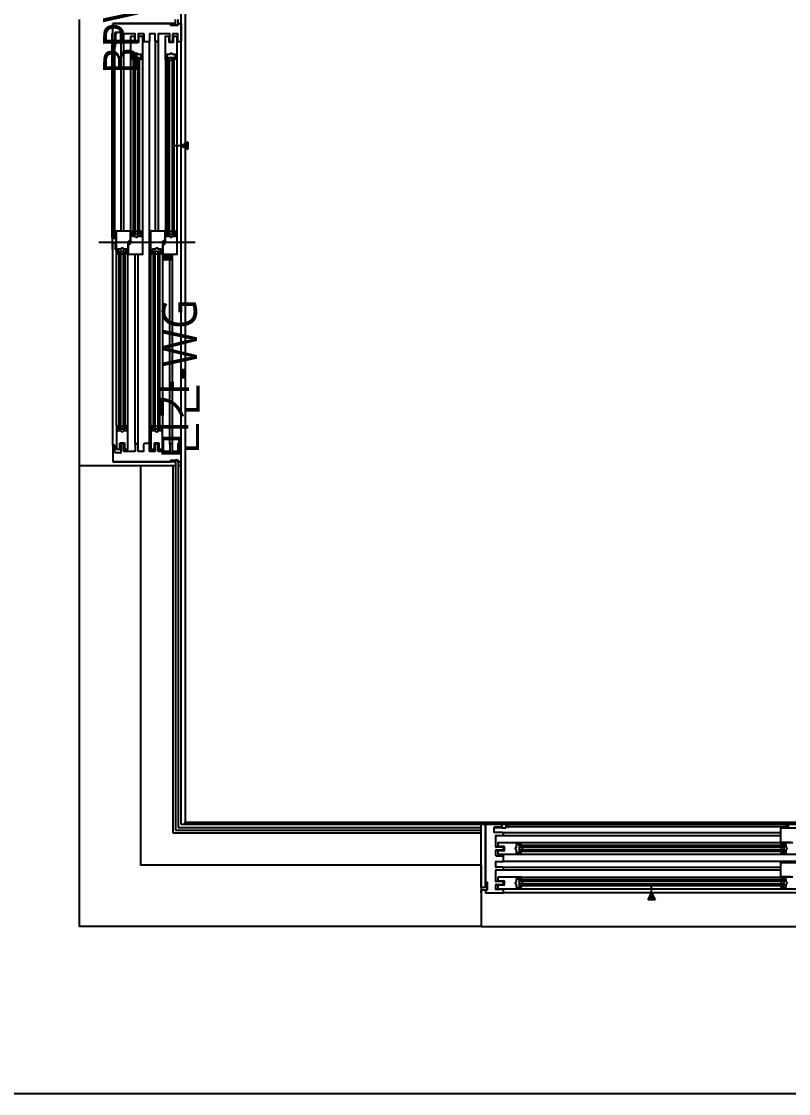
# Model space of a CAD drawing. Header units: millimetres. Extents: x -33000 to 294000, y 0 to 42408.
# Drawn here: x 50699 to 53447, y 7286 to 11127 of the extents above; entities that cross this region are included whole.
import ezdxf
from ezdxf.enums import TextEntityAlignment as Align

# ---------------------------------------------------------------- set-up
doc = ezdxf.new("R2010")
doc.units = ezdxf.units.MM
doc.header["$LTSCALE"] = 50
doc.layers.add('arch', color=8, linetype='Continuous')
doc.layers.add('실명', color=9, linetype='Continuous')
doc.styles.add('XR-Unit-Plan$0$맑은 고딕', font='malgun.ttf')

msp = doc.modelspace()

# ---------------------------------------------------------------- hatches: boundary and pattern name
at = {"layer": 'arch'}
h = msp.add_hatch(color=256, dxfattribs=at)
h.dxf.hatch_style = 1
h.paths.add_polyline_path([(51296.2, 10669.2), (51296.2, 10694.2), (51271.2, 10681.7)])
h = msp.add_hatch(color=256, dxfattribs=at)
h.dxf.hatch_style = 1
h.paths.add_polyline_path([(52969.1, 7979.6), (52944.1, 7979.6), (52956.6, 8004.6)])

# ---------------------------------------------------------------- linework, layer by layer
for p, q in [((51271.2, 8249.6), (51271.2, 12319.6)), ((51286.2, 12319.6), (51286.2, 8249.6)), ((50906.2, 11134.6), (50906.2, 9534.6)), ((51251.7, 11119.6), (51026.2, 11119.6)), ((51026.2, 11119.6), (51233.2, 11119.6)), ((51026.2, 11061.6), (51026.2, 11119.6)), ((51233.2, 11113.6), (51233.2, 11119.6)), ((51233.2, 11113.6), (51261.2, 11113.6)), ((51251.7, 11113.6), (51251.7, 11134.6)), ((51261.2, 11113.6), (51251.7, 11113.6)), ((51261.2, 11113.6), (51261.2, 11134.6)), ((51261.2, 11119.6), (51261.2, 11113.6)), ((51261.2, 11119.6), (51271.2, 11119.6)), ((51271.2, 11119.6), (51271.2, 11055.6)), ((51024.2, 11044.6), (51024.2, 11083.1)), ((51025.2, 11083.1), (51025.2, 11061.1)), ((51034.2, 11086.6), (51034.2, 11061.6)), ((51054.2, 11087.6), (51035.2, 11087.6)), ((51035.2, 11061.1), (51035.2, 11083.1)), ((51035.7, 11083.6), (51037.7, 11083.6)), ((51036.2, 11082.6), (51036.2, 11061.1)), ((51037.4, 11082.6), (51036.2, 11082.6)), ((51037.4, 11081.1), (51037.4, 11082.6)), ((51038.2, 11081.1), (51037.4, 11081.1)), ((51038.2, 11083.1), (51038.2, 11081.1)), ((51055.2, 11058.1), (51055.2, 11086.6)), ((51065.2, 11081.6), (51065.2, 11058.1)), ((51106.2, 11082.6), (51066.2, 11082.6)), ((51091.7, 10990.1), (51091.7, 11074.1)), ((51092.2, 11074.6), (51103.7, 11074.6)), ((51104.2, 11074.1), (51104.2, 11053.3)), ((51107.2, 11058.1), (51107.2, 11081.6)), ((51117.2, 11081.6), (51117.2, 11058.1)), ((51136.7, 11082.6), (51118.2, 11082.6)), ((51120.2, 11053.3), (51120.2, 11074.1)), ((51120.7, 11074.6), (51132.2, 11074.6)), ((51132.7, 11074.1), (51132.7, 10990.1)), ((51137.7, 11081.6), (51137.7, 11055.6)), ((51158.2, 11081.6), (51158.2, 11055.6)), ((51177.7, 11082.6), (51159.2, 11082.6)), ((51178.7, 11058.1), (51178.7, 11081.6)), ((51188.7, 11081.6), (51188.7, 11058.1)), ((51229.7, 11082.6), (51189.7, 11082.6)), ((51215.2, 10990.1), (51215.2, 11074.1)), ((51215.7, 11074.6), (51227.2, 11074.6)), ((51227.7, 11074.1), (51227.7, 11053.3)), ((51230.7, 11058.1), (51230.7, 11081.6)), ((51240.7, 11081.6), (51240.7, 11058.1)), ((51258.2, 11082.6), (51241.7, 11082.6)), ((51243.7, 11053.3), (51243.7, 11074.1)), ((51244.2, 11074.6), (51255.7, 11074.6)), ((51255.2, 11074.6), (51255.7, 11074.6)), ((51256.2, 11074.1), (51256.2, 10990.1)), ((51259.2, 11055.6), (51259.2, 11081.6)), ((51024.2, 10353.1), (51024.2, 11041.6)), ((51024.2, 11038.1), (51024.2, 11038.6)), ((51029.7, 11045.6), (51025.2, 11045.6)), ((51025.2, 11045.6), (51025.2, 11044.6)), ((51025.2, 11038.6), (51025.2, 11038.1)), ((51025.2, 11038.1), (51029.7, 11038.1)), ((51035.7, 11037.1), (51025.2, 11037.1)), ((51025.7, 11060.6), (51034.7, 11060.6)), ((51026.2, 10357.7), (51026.2, 11037.1)), ((51033.2, 11060.6), (51027.2, 11060.6)), ((51030.2, 11038.6), (51030.2, 11045.1)), ((51031.2, 11045.1), (51031.2, 11038.6)), ((51037.2, 11045.6), (51031.7, 11045.6)), ((51031.7, 11038.1), (51035.7, 11038.1)), ((51034.2, 11038.1), (51034.2, 11045.6)), ((51034.2, 10357.7), (51034.2, 11037.1)), ((51036.7, 11060.6), (51037.7, 11060.6)), ((51038.2, 11060.1), (51038.2, 11046.6)), ((51055.2, 11058.1), (51055.2, 10377.1)), ((51056.3, 11057.6), (51055.7, 11057.6)), ((51064.7, 11057.6), (51064.1, 11057.6)), ((51065.2, 11058.1), (51065.2, 10377.1)), ((51105.2, 11052.3), (51119.2, 11052.3)), ((51108.3, 11057.6), (51107.7, 11057.6)), ((51116.7, 11057.6), (51116.1, 11057.6)), ((51157.2, 11054.6), (51138.7, 11054.6)), ((51158.2, 9613.6), (51158.2, 11055.6)), ((51178.7, 11058.1), (51178.7, 10377.1)), ((51179.8, 11057.6), (51179.2, 11057.6)), ((51188.2, 11057.6), (51187.6, 11057.6)), ((51188.7, 11058.1), (51188.7, 10377.1)), ((51228.7, 11052.3), (51242.7, 11052.3)), ((51231.8, 11057.6), (51231.2, 11057.6)), ((51240.2, 11057.6), (51239.6, 11057.6)), ((51270.2, 11054.6), (51260.2, 11054.6)), ((51271.2, 9613.6), (51271.2, 11055.6)), ((51091.7, 10376.6), (51091.7, 10990.1)), ((51099.2, 10991.6), (51092.7, 10991.6)), ((51092.7, 10991.6), (51092.7, 10990.1)), ((51096.7, 11008.1), (51096.7, 10993.1)), ((51096.7, 10993.1), (51097.7, 10993.1)), ((51107.4, 11008.6), (51097.2, 11008.6)), ((51098.2, 10993.6), (51098.2, 10996.6)), ((51098.2, 10996.6), (51099.7, 10996.6)), ((51098.2, 10991.6), (51100.7, 10989)), ((51099.7, 10996.6), (51099.7, 10992.1)), ((51100.7, 10998.4), (51122.7, 10998.4)), ((51100.7, 10365.1), (51100.7, 10998.4)), ((51106.7, 10365.1), (51106.7, 10998.4)), ((51106.7, 10988.4), (51116.7, 10988.4)), ((51109.6, 11011.9), (51107.9, 11008.9)), ((51114.4, 11012.1), (51110, 11012.1)), ((51116.6, 11008.9), (51114.9, 11011.9)), ((51116.7, 10365.1), (51116.7, 10998.4)), ((51127.2, 11008.6), (51117, 11008.6)), ((51122.7, 10365.1), (51122.7, 10998.4)), ((51125.3, 10991.6), (51122.7, 10989)), ((51124.7, 10992.1), (51124.7, 10996.6)), ((51124.7, 10996.6), (51126.2, 10996.6)), ((51131.7, 10991.6), (51125.2, 10991.6)), ((51126.2, 10996.6), (51126.2, 10993.6)), ((51126.7, 10993.1), (51127.7, 10993.1)), ((51127.7, 10993.1), (51127.7, 11008.1)), ((51131.7, 10990.1), (51131.7, 10991.6)), ((51132.7, 10990.1), (51132.7, 10376.6)), ((51215.2, 10990.1), (51215.2, 10376.6)), ((51222.7, 10991.6), (51216.2, 10991.6)), ((51216.2, 10991.6), (51216.2, 10990.1)), ((51220.2, 11008.1), (51220.2, 10993.1)), ((51220.2, 10993.1), (51221.2, 10993.1)), ((51230.9, 11008.6), (51220.7, 11008.6)), ((51221.7, 10993.6), (51221.7, 10996.6)), ((51221.7, 10996.6), (51223.2, 10996.6)), ((51221.7, 10991.6), (51224.2, 10989)), ((51223.2, 10996.6), (51223.2, 10992.1)), ((51224.2, 10998.4), (51246.2, 10998.4)), ((51224.2, 10365.1), (51224.2, 10998.4)), ((51230.2, 10365.1), (51230.2, 10998.4)), ((51230.2, 10988.4), (51240.2, 10988.4)), ((51233.1, 11011.9), (51231.4, 11008.9)), ((51237.9, 11012.1), (51233.5, 11012.1)), ((51240.1, 11008.9), (51238.4, 11011.9)), ((51240.2, 10365.1), (51240.2, 10998.4)), ((51250.7, 11008.6), (51240.5, 11008.6)), ((51246.2, 10365.1), (51246.2, 10998.4)), ((51248.8, 10991.6), (51246.2, 10989)), ((51248.2, 10992.1), (51248.2, 10996.6)), ((51248.2, 10996.6), (51249.7, 10996.6)), ((51255.2, 10991.6), (51248.7, 10991.6)), ((51249.7, 10996.6), (51249.7, 10993.6)), ((51250.2, 10993.1), (51251.2, 10993.1)), ((51251.2, 10993.1), (51251.2, 11008.1)), ((51255.2, 10990.1), (51255.2, 10991.6)), ((51256.2, 10990.1), (51256.2, 10376.6)), ((51271.2, 10681.7), (51246.2, 10681.7)), ((51296.2, 10694.2), (51271.2, 10681.7)), ((51271.2, 10681.7), (51296.2, 10669.2)), ((51296.2, 10669.2), (51296.2, 10694.2)), ((51039.7, 10292.6), (51039.7, 10376.6)), ((51040.2, 10377.1), (51088.7, 10377.1)), ((51089.2, 10376.6), (51089.2, 10340.6)), ((51091.7, 10333), (51091.7, 10376.6)), ((51092.7, 10376.6), (51092.7, 10375.1)), ((51092.7, 10375.1), (51099.2, 10375.1)), ((51097.7, 10373.6), (51096.7, 10373.6)), ((51096.7, 10373.6), (51096.7, 10358.6)), ((51098.2, 10375.1), (51100.7, 10377.7)), ((51098.2, 10370.1), (51098.2, 10373.1)), ((51099.7, 10374.6), (51099.7, 10370.1)), ((51106.7, 10375.1), (51116.7, 10375.1)), ((51125.3, 10375.1), (51122.7, 10377.7)), ((51124.7, 10370.1), (51124.7, 10374.6)), ((51125.2, 10375.1), (51131.7, 10375.1)), ((51126.2, 10373.1), (51126.2, 10370.1)), ((51127.7, 10373.6), (51126.7, 10373.6)), ((51127.7, 10358.6), (51127.7, 10373.6)), ((51131.7, 10375.1), (51131.7, 10376.6)), ((51132.7, 10376.6), (51132.7, 10292.6)), ((51163.2, 10292.6), (51163.2, 10376.6)), ((51163.7, 10377.1), (51212.2, 10377.1)), ((51212.7, 10376.6), (51212.7, 10340.6)), ((51215.2, 10333), (51215.2, 10376.6)), ((51216.2, 10376.6), (51216.2, 10375.1)), ((51216.2, 10375.1), (51222.7, 10375.1)), ((51221.2, 10373.6), (51220.2, 10373.6)), ((51220.2, 10373.6), (51220.2, 10358.6)), ((51221.7, 10375.1), (51224.2, 10377.7)), ((51221.7, 10370.1), (51221.7, 10373.1)), ((51223.2, 10374.6), (51223.2, 10370.1)), ((51230.2, 10375.1), (51240.2, 10375.1)), ((51248.8, 10375.1), (51246.2, 10377.7)), ((51248.2, 10370.1), (51248.2, 10374.6)), ((51248.7, 10375.1), (51255.2, 10375.1)), ((51249.7, 10373.1), (51249.7, 10370.1)), ((51251.2, 10373.6), (51250.2, 10373.6)), ((51251.2, 10358.6), (51251.2, 10373.6)), ((51255.2, 10375.1), (51255.2, 10376.6)), ((51256.2, 10376.6), (51256.2, 10292.6)), ((51321.2, 10334.6), (50976.2, 10334.6)), ((51024.2, 10356.7), (51024.2, 10356.2)), ((51024.2, 10350.2), (51024.2, 10311.7)), ((51035.7, 10357.7), (51025.2, 10357.7)), ((51025.2, 10356.2), (51025.2, 10356.7)), ((51025.2, 10356.7), (51029.7, 10356.7)), ((51025.2, 10349.2), (51025.2, 10350.2)), ((51029.7, 10349.2), (51025.2, 10349.2)), ((51025.2, 10311.7), (51025.2, 10333.7)), ((51025.7, 10334.2), (51034.7, 10334.2)), ((51026.2, 9607.6), (51026.2, 10334.2)), ((51030.2, 10356.2), (51030.2, 10349.7)), ((51031.2, 10349.7), (51031.2, 10356.2)), ((51031.7, 10356.7), (51035.7, 10356.7)), ((51037.2, 10349.2), (51031.7, 10349.2)), ((51034.2, 10349.2), (51034.2, 10356.7)), ((51035.2, 10333.7), (51035.2, 10311.7)), ((51036.2, 10312.2), (51036.2, 10333.7)), ((51036.7, 10334.2), (51037.7, 10334.2)), ((51038.2, 10334.7), (51038.2, 10348.2)), ((51084.8, 10340.6), (51080.7, 10336.1)), ((51080.7, 10336.1), (51080.7, 10292.6)), ((51083.2, 10328.6), (51084.2, 10337.2)), ((51084.7, 10337.6), (51084.8, 10337.6)), ((51086.2, 10340.6), (51084.8, 10340.6)), ((51085.3, 10337.2), (51086.2, 10328.6)), ((51087.2, 10332), (51086.2, 10340.6)), ((51089.2, 10340.6), (51088.3, 10332)), ((51097.2, 10358.1), (51106.9, 10358.1)), ((51099.7, 10370.1), (51098.2, 10370.1)), ((51100.7, 10365.1), (51122.7, 10365.1)), ((51107.4, 10357.9), (51109.1, 10354.9)), ((51109.5, 10354.6), (51113.9, 10354.6)), ((51114.4, 10354.9), (51116.1, 10357.9)), ((51116.5, 10358.1), (51127.2, 10358.1)), ((51126.2, 10370.1), (51124.7, 10370.1)), ((51208.3, 10340.6), (51204.2, 10336.1)), ((51204.2, 10336.1), (51204.2, 10292.6)), ((51206.7, 10328.6), (51207.7, 10337.2)), ((51208.2, 10337.6), (51208.3, 10337.6)), ((51209.7, 10340.6), (51208.3, 10340.6)), ((51208.8, 10337.2), (51209.7, 10328.6)), ((51210.7, 10332), (51209.7, 10340.6)), ((51212.7, 10340.6), (51211.8, 10332)), ((51220.7, 10358.1), (51230.4, 10358.1)), ((51223.2, 10370.1), (51221.7, 10370.1)), ((51224.2, 10365.1), (51246.2, 10365.1)), ((51230.9, 10357.9), (51232.6, 10354.9)), ((51233, 10354.6), (51237.4, 10354.6)), ((51237.9, 10354.9), (51239.6, 10357.9)), ((51240, 10358.1), (51250.7, 10358.1)), ((51249.7, 10370.1), (51248.2, 10370.1)), ((51035.7, 10311.2), (51037.7, 10311.2)), ((51037.4, 10312.2), (51036.2, 10312.2)), ((51038.2, 10313.7), (51037.4, 10313.7)), ((51037.4, 10313.7), (51037.4, 10312.2)), ((51038.2, 10311.7), (51038.2, 10313.7)), ((51044.7, 10310.6), (51044.7, 10295.6)), ((51044.7, 10295.6), (51045.7, 10295.6)), ((51055.9, 10311.1), (51045.2, 10311.1)), ((51046.2, 10296.1), (51046.2, 10299.1)), ((51046.2, 10299.1), (51047.7, 10299.1)), ((51047.7, 10299.1), (51047.7, 10294.6)), ((51049.2, 10304.1), (51071.2, 10304.1)), ((51049.2, 9667.6), (51049.2, 10304.1)), ((51055.2, 9667.6), (51055.2, 10304.1)), ((51058.1, 10314.4), (51056.4, 10311.4)), ((51062.9, 10314.6), (51058.5, 10314.6)), ((51065.1, 10311.4), (51063.4, 10314.4)), ((51065.2, 9667.6), (51065.2, 10304.1)), ((51075.2, 10311.1), (51065.5, 10311.1)), ((51071.2, 9667.6), (51071.2, 10304.1)), ((51072.7, 10294.6), (51072.7, 10299.1)), ((51072.7, 10299.1), (51074.2, 10299.1)), ((51074.2, 10299.1), (51074.2, 10296.1)), ((51074.7, 10295.6), (51075.7, 10295.6)), ((51075.7, 10295.6), (51075.7, 10310.6)), ((51083.2, 10292.6), (51083.2, 10328.6)), ((51086.2, 10328.6), (51087.7, 10328.6)), ((51087.7, 10328.6), (51091.7, 10333)), ((51087.8, 10331.6), (51087.7, 10331.6)), ((51168.2, 10310.6), (51168.2, 10295.6)), ((51168.2, 10295.6), (51169.2, 10295.6)), ((51179.4, 10311.1), (51168.7, 10311.1)), ((51169.7, 10296.1), (51169.7, 10299.1)), ((51169.7, 10299.1), (51171.2, 10299.1)), ((51171.2, 10299.1), (51171.2, 10294.6)), ((51172.7, 10304.1), (51194.7, 10304.1)), ((51172.7, 9667.6), (51172.7, 10304.1)), ((51178.7, 9667.6), (51178.7, 10304.1)), ((51181.6, 10314.4), (51179.9, 10311.4)), ((51186.4, 10314.6), (51182, 10314.6)), ((51188.6, 10311.4), (51186.9, 10314.4)), ((51188.7, 9667.6), (51188.7, 10304.1)), ((51198.7, 10311.1), (51189, 10311.1)), ((51194.7, 9667.6), (51194.7, 10304.1)), ((51196.2, 10294.6), (51196.2, 10299.1)), ((51196.2, 10299.1), (51197.7, 10299.1)), ((51197.7, 10299.1), (51197.7, 10296.1)), ((51198.2, 10295.6), (51199.2, 10295.6)), ((51199.2, 10295.6), (51199.2, 10310.6)), ((51206.7, 10292.6), (51206.7, 10328.6)), ((51209.7, 10328.6), (51211.2, 10328.6)), ((51211.2, 10328.6), (51215.2, 10333)), ((51211.3, 10331.6), (51211.2, 10331.6)), ((51039.7, 9679.1), (51039.7, 10292.6)), ((51047.2, 10294.1), (51040.7, 10294.1)), ((51040.7, 10294.1), (51040.7, 10292.6)), ((51046.7, 10294.1), (51049.2, 10291.5)), ((51055.2, 10294.1), (51065.2, 10294.1)), ((51073.8, 10294.1), (51071.2, 10291.5)), ((51075.2, 10294.1), (51073.2, 10294.1)), ((51075.7, 10294.6), (51075.2, 10294.1)), ((51076.2, 10294.1), (51075.7, 10294.6)), ((51079.7, 10294.1), (51076.2, 10294.1)), ((51079.7, 10292.6), (51079.7, 10294.1)), ((51080.7, 9679.1), (51080.7, 10292.6)), ((51132.2, 10292.1), (51083.7, 10292.1)), ((51107.2, 9611.1), (51107.2, 10292.1)), ((51117.2, 9611.1), (51117.2, 10292.1)), ((51163.2, 9679.1), (51163.2, 10292.6)), ((51170.7, 10294.1), (51164.2, 10294.1)), ((51164.2, 10294.1), (51164.2, 10292.6)), ((51170.2, 10294.1), (51172.7, 10291.5)), ((51178.7, 10294.1), (51188.7, 10294.1)), ((51197.3, 10294.1), (51194.7, 10291.5)), ((51203.2, 10294.1), (51196.7, 10294.1)), ((51203.2, 10292.6), (51203.2, 10294.1)), ((51204.2, 10292.6), (51204.2, 9679.1)), ((51255.7, 10292.1), (51207.2, 10292.1)), ((51207.7, 10292.1), (51207.7, 10289.5)), ((51207.7, 10289.5), (51230.4, 10289.5)), ((51211.2, 10281.2), (51209.9, 10289.5)), ((51230.7, 10281.2), (51211.2, 10281.2)), ((51211.5, 10273.6), (51211.2, 10281.2)), ((51213.5, 10279.9), (51211.2, 10279.9)), ((51233.6, 10272.7), (51212.5, 10272.7)), ((51233.6, 10279.9), (51213.5, 10279.9)), ((51213.5, 10279.9), (51213.5, 10277.6)), ((51215, 10275.7), (51233.4, 10272.8)), ((51230.4, 10289.5), (51230.4, 10292.1)), ((51234.7, 10292.1), (51230.7, 10281.2)), ((51230.7, 10281.2), (51230.7, 10279.9)), ((51230.7, 9611.1), (51230.7, 10272.7)), ((51234.6, 10273.7), (51234.6, 10278.9)), ((51240.7, 9611.1), (51240.7, 10292.1)), ((51046.7, 9677.6), (51049.2, 9680.2)), ((51073.8, 9677.6), (51071.2, 9680.2)), ((51170.2, 9677.6), (51172.7, 9680.2)), ((51197.3, 9677.6), (51194.7, 9680.2)), ((51039.7, 9679.1), (51039.7, 9595.1)), ((51040.7, 9677.6), (51040.7, 9679.1)), ((51047.2, 9677.6), (51040.7, 9677.6)), ((51044.7, 9661.1), (51044.7, 9676.1)), ((51044.7, 9676.1), (51045.7, 9676.1)), ((51055.4, 9660.6), (51045.2, 9660.6)), ((51046.2, 9675.6), (51046.2, 9672.6)), ((51046.2, 9672.6), (51047.7, 9672.6)), ((51047.7, 9672.6), (51047.7, 9677.1)), ((51049.2, 9667.6), (51071.2, 9667.6)), ((51055.2, 9677.6), (51065.2, 9677.6)), ((51057.6, 9657.4), (51055.9, 9660.4)), ((51062.4, 9657.1), (51058, 9657.1)), ((51064.6, 9660.4), (51062.9, 9657.4)), ((51075.2, 9660.6), (51065, 9660.6)), ((51072.7, 9677.1), (51072.7, 9672.6)), ((51072.7, 9672.6), (51074.2, 9672.6)), ((51079.7, 9677.6), (51073.2, 9677.6)), ((51074.2, 9672.6), (51074.2, 9675.6)), ((51074.7, 9676.1), (51075.7, 9676.1)), ((51075.7, 9676.1), (51075.7, 9661.1)), ((51079.7, 9679.1), (51079.7, 9677.6)), ((51080.7, 9595.1), (51080.7, 9679.1)), ((51163.2, 9679.1), (51163.2, 9595.1)), ((51164.2, 9677.6), (51164.2, 9679.1)), ((51170.7, 9677.6), (51164.2, 9677.6)), ((51168.2, 9661.1), (51168.2, 9676.1)), ((51168.2, 9676.1), (51169.2, 9676.1)), ((51178.9, 9660.6), (51168.7, 9660.6)), ((51169.7, 9675.6), (51169.7, 9672.6)), ((51169.7, 9672.6), (51171.2, 9672.6)), ((51171.2, 9672.6), (51171.2, 9677.1)), ((51172.7, 9667.6), (51194.7, 9667.6)), ((51178.7, 9677.6), (51188.7, 9677.6)), ((51181.1, 9657.4), (51179.4, 9660.4)), ((51185.9, 9657.1), (51181.5, 9657.1)), ((51188.1, 9660.4), (51186.4, 9657.4)), ((51198.7, 9660.6), (51188.5, 9660.6)), ((51196.2, 9677.1), (51196.2, 9672.6)), ((51196.2, 9672.6), (51197.7, 9672.6)), ((51203.2, 9677.6), (51196.7, 9677.6)), ((51197.7, 9672.6), (51197.7, 9675.6)), ((51198.2, 9676.1), (51199.2, 9676.1)), ((51199.2, 9676.1), (51199.2, 9661.1)), ((51203.2, 9679.1), (51203.2, 9677.6)), ((51204.2, 9595.1), (51204.2, 9679.1)), ((51026.2, 9607.6), (51026.2, 9549.6)), ((51033.2, 9608.6), (51027.2, 9608.6)), ((51034.2, 9582.6), (51034.2, 9607.6)), ((51052.2, 9595.1), (51052.2, 9615.9)), ((51053.2, 9616.9), (51067.2, 9616.9)), ((51055.2, 9611.1), (51055.2, 9582.6)), ((51056.3, 9611.6), (51055.7, 9611.6)), ((51064.7, 9611.6), (51064.1, 9611.6)), ((51065.2, 9587.6), (51065.2, 9611.1)), ((51068.2, 9615.9), (51068.2, 9595.1)), ((51107.2, 9611.1), (51107.2, 9587.6)), ((51108.3, 9611.6), (51107.7, 9611.6)), ((51116.7, 9611.6), (51116.1, 9611.6)), ((51117.2, 9587.6), (51117.2, 9611.1)), ((51137.7, 9587.6), (51137.7, 9613.6)), ((51157.2, 9614.6), (51138.7, 9614.6)), ((51158.2, 9587.6), (51158.2, 9613.6)), ((51175.7, 9595.1), (51175.7, 9615.9)), ((51176.7, 9616.9), (51190.7, 9616.9)), ((51178.7, 9611.1), (51178.7, 9587.6)), ((51179.8, 9611.6), (51179.2, 9611.6)), ((51188.2, 9611.6), (51187.6, 9611.6)), ((51188.7, 9587.6), (51188.7, 9611.1)), ((51191.7, 9615.9), (51191.7, 9595.1)), ((51230.7, 9611.1), (51230.7, 9587.6)), ((51231.8, 9611.6), (51231.2, 9611.6)), ((51240.2, 9611.6), (51239.6, 9611.6)), ((51240.7, 9587.6), (51240.7, 9611.1)), ((51259.2, 9613.6), (51259.2, 9587.6)), ((51270.2, 9614.6), (51260.2, 9614.6)), ((51271.2, 9549.6), (51271.2, 9613.6)), ((51054.2, 9581.6), (51035.2, 9581.6)), ((51040.2, 9594.6), (51051.7, 9594.6)), ((51106.2, 9586.6), (51066.2, 9586.6)), ((51068.7, 9594.6), (51080.2, 9594.6)), ((51136.7, 9586.6), (51118.2, 9586.6)), ((51177.7, 9586.6), (51159.2, 9586.6)), ((51163.7, 9594.6), (51175.2, 9594.6)), ((51229.7, 9586.6), (51189.7, 9586.6)), ((51192.2, 9594.6), (51203.7, 9594.6)), ((51258.2, 9586.6), (51241.7, 9586.6)), ((50906.2, 9534.6), (50906.2, 7884.6)), ((51126.2, 9534.6), (50906.2, 9534.6)), ((51251.7, 9549.6), (51026.2, 9549.6)), ((51026.2, 9549.6), (51233.2, 9549.6)), ((51251.7, 9534.6), (51026.2, 9534.6)), ((51126.2, 9534.6), (51126.2, 8104.6)), ((51233.2, 9555.6), (51233.2, 9549.6)), ((51233.2, 9555.6), (51261.2, 9555.6)), ((51241.2, 9534.6), (51241.2, 8219.6)), ((51251.2, 9534.6), (51251.2, 8229.6)), ((51251.7, 9555.6), (51251.7, 9534.6)), ((51261.2, 9555.6), (51251.7, 9555.6)), ((51261.2, 9555.6), (51261.2, 9534.6)), ((51261.2, 9549.6), (51261.2, 9555.6)), ((51261.2, 9549.6), (51271.2, 9549.6)), ((51261.2, 9534.6), (51261.2, 8239.6)), ((51271.2, 9534.6), (51261.2, 9534.6)), ((51251.2, 8229.6), (52346.2, 8229.6)), ((51261.2, 8239.6), (52346.2, 8239.6)), ((51286.2, 8249.6), (51271.2, 8249.6)), ((51286.2, 8249.6), (51286.2, 8258.6)), ((51286.2, 8258.6), (55801.2, 8258.6)), ((55801.2, 8249.6), (51286.2, 8249.6)), ((52346.2, 8024.1), (52346.2, 8249.6)), ((52361.2, 8024.1), (52361.2, 8249.6)), ((52361.2, 8249.6), (52361.2, 8042.6)), ((52419.2, 8249.6), (52361.2, 8249.6)), ((52393.2, 8221.6), (52393.2, 8240.6)), ((52394.2, 8241.6), (52419.2, 8241.6)), ((52422.7, 8220.6), (52394.2, 8220.6)), ((52397.2, 8240.1), (52397.2, 8238.1)), ((52436.2, 8251.6), (52397.7, 8251.6)), ((52397.7, 8250.6), (52419.7, 8250.6)), ((52419.7, 8240.6), (52397.7, 8240.6)), ((52397.7, 8237.6), (52399.7, 8237.6)), ((52398.2, 8239.6), (52419.7, 8239.6)), ((52398.2, 8238.4), (52398.2, 8239.6)), ((52399.7, 8238.4), (52398.2, 8238.4)), ((52399.7, 8237.6), (52399.7, 8238.4)), ((52420.2, 8250.1), (52420.2, 8241.1)), ((52420.2, 8242.6), (52420.2, 8248.6)), ((52420.2, 8239.1), (52420.2, 8238.1)), ((52420.7, 8237.6), (52434.2, 8237.6)), ((52422.7, 8220.6), (53418.7, 8220.6)), ((52435.2, 8246.1), (52435.2, 8250.6)), ((52435.2, 8250.6), (52436.2, 8250.6)), ((52435.2, 8238.6), (52435.2, 8244.1)), ((52442.7, 8241.6), (52435.2, 8241.6)), ((52442.2, 8245.6), (52435.7, 8245.6)), ((52435.7, 8244.6), (52442.2, 8244.6)), ((53442.7, 8251.6), (52439.2, 8251.6)), ((52442.7, 8251.6), (52442.2, 8251.6)), ((52442.2, 8250.6), (52442.7, 8250.6)), ((52442.7, 8250.6), (52442.7, 8246.1)), ((52442.7, 8244.1), (52442.7, 8240.1)), ((52443.7, 8240.1), (52443.7, 8250.6)), ((53438.1, 8249.6), (52443.7, 8249.6)), ((53438.1, 8241.6), (52443.7, 8241.6)), ((53418.7, 8235.6), (53418.7, 8187.1)), ((53503.2, 8236.1), (53419.2, 8236.1)), ((53438.1, 8240.1), (53438.1, 8250.6)), ((53439.1, 8251.6), (53439.6, 8251.6)), ((53439.6, 8250.6), (53439.1, 8250.6)), ((53439.1, 8250.6), (53439.1, 8246.1)), ((53439.1, 8244.1), (53439.1, 8240.1)), ((53446.6, 8241.6), (53439.1, 8241.6)), ((53439.6, 8245.6), (53446.1, 8245.6)), ((53446.1, 8244.6), (53439.6, 8244.6)), ((53445.6, 8251.6), (53484.1, 8251.6)), ((53446.6, 8250.6), (53445.6, 8250.6)), ((53446.6, 8246.1), (53446.6, 8250.6)), ((53446.6, 8238.6), (53446.6, 8244.1)), ((51241.2, 8219.6), (52346.2, 8219.6)), ((52398.2, 8169.6), (52398.2, 8209.6)), ((52399.2, 8210.6), (52422.7, 8210.6)), ((52406.2, 8183.6), (52406.2, 8172.1)), ((52490.7, 8184.1), (52406.7, 8184.1)), ((52422.7, 8210.6), (53418.7, 8210.6)), ((52423.2, 8219.5), (52423.2, 8220.1)), ((52423.2, 8211.1), (52423.2, 8211.7)), ((52489.2, 8176.6), (52489.2, 8183.1)), ((52489.2, 8183.1), (52490.7, 8183.1)), ((53419.2, 8184.1), (52490.7, 8184.1)), ((53419.2, 8186.6), (53455.2, 8186.6)), ((53462.8, 8184.1), (53419.2, 8184.1)), ((53419.2, 8183.1), (53420.7, 8183.1)), ((53420.7, 8183.1), (53420.7, 8176.6)), ((52398.2, 8139.1), (52398.2, 8157.6)), ((52422.7, 8168.6), (52399.2, 8168.6)), ((52399.2, 8158.6), (52422.7, 8158.6)), ((52406.2, 8155.1), (52406.2, 8143.6)), ((52406.7, 8171.6), (52427.5, 8171.6)), ((52427.5, 8155.6), (52406.7, 8155.6)), ((52423.2, 8167.5), (52423.2, 8168.1)), ((52423.2, 8159.1), (52423.2, 8159.7)), ((52428.5, 8170.6), (52428.5, 8156.6)), ((52468.7, 8161.4), (52468.7, 8165.8)), ((52469, 8166.2), (52472, 8168)), ((52472, 8159.2), (52469, 8161)), ((52472.2, 8168.4), (52472.2, 8178.6)), ((52472.2, 8148.6), (52472.2, 8158.8)), ((52472.7, 8179.1), (52487.7, 8179.1)), ((52487.7, 8148.1), (52472.7, 8148.1)), ((52482.5, 8175.1), (52482.5, 8153.1)), ((53430.7, 8175.1), (52482.5, 8175.1)), ((53430.7, 8169.1), (52482.5, 8169.1)), ((53430.7, 8159.1), (52482.5, 8159.1)), ((53430.7, 8153.1), (52482.5, 8153.1)), ((52487.2, 8177.6), (52484.2, 8177.6)), ((52484.2, 8177.6), (52484.2, 8176.1)), ((52484.2, 8176.1), (52488.7, 8176.1)), ((52488.7, 8151.1), (52484.2, 8151.1)), ((52484.2, 8151.1), (52484.2, 8149.6)), ((52484.2, 8149.6), (52487.2, 8149.6)), ((52487.7, 8179.1), (52487.7, 8178.1)), ((52487.7, 8149.1), (52487.7, 8148.1)), ((52489.2, 8177.7), (52491.8, 8175.1)), ((52489.2, 8150.5), (52491.8, 8153.1)), ((52489.2, 8144.1), (52489.2, 8150.6)), ((52490.7, 8144.1), (52489.2, 8144.1)), ((52492.5, 8169.1), (52492.5, 8159.1)), ((53420.7, 8177.7), (53418.2, 8175.1)), ((53420.7, 8150.5), (53418.2, 8153.1)), ((53420.7, 8144.1), (53419.2, 8144.1)), ((53420.7, 8169.1), (53420.7, 8159.1)), ((53420.7, 8150.6), (53420.7, 8144.1)), ((53421.2, 8176.1), (53425.7, 8176.1)), ((53425.7, 8151.1), (53421.2, 8151.1)), ((53422.2, 8178.1), (53422.2, 8179.1)), ((53422.2, 8179.1), (53437.2, 8179.1)), ((53422.2, 8148.1), (53422.2, 8149.1)), ((53437.2, 8148.1), (53422.2, 8148.1)), ((53425.7, 8177.6), (53422.7, 8177.6)), ((53422.7, 8149.6), (53425.7, 8149.6)), ((53425.7, 8176.1), (53425.7, 8177.6)), ((53425.7, 8149.6), (53425.7, 8151.1)), ((53430.7, 8175.1), (53430.7, 8153.1)), ((53437.7, 8178.6), (53437.7, 8168.9)), ((53437.7, 8159.3), (53437.7, 8148.6)), ((53438, 8168.5), (53441, 8166.7)), ((53441, 8161.5), (53438, 8159.7)), ((53441.2, 8166.3), (53441.2, 8161.9)), ((52398.2, 8098.1), (52398.2, 8116.6)), ((52399.2, 8138.1), (52425.2, 8138.1)), ((52399.2, 8117.6), (52425.2, 8117.6)), ((52406.7, 8143.1), (52490.7, 8143.1)), ((55267.2, 8117.6), (52425.2, 8117.6)), ((52426.2, 8118.6), (52426.2, 8137.1)), ((52490.7, 8143.1), (53419.2, 8143.1)), ((53418.7, 8112.1), (53418.7, 8063.6)), ((53419.2, 8143.1), (53503.2, 8143.1)), ((53503.2, 8112.6), (53419.2, 8112.6)), ((52346.2, 8104.6), (51126.2, 8104.6)), ((52346.2, 8104.6), (52346.2, 7884.6)), ((52398.2, 8046.1), (52398.2, 8086.1)), ((52422.7, 8097.1), (52399.2, 8097.1)), ((52399.2, 8087.1), (52422.7, 8087.1)), ((52422.7, 8097.1), (53418.7, 8097.1)), ((52422.7, 8087.1), (53418.7, 8087.1)), ((52423.2, 8096), (52423.2, 8096.6)), ((52423.2, 8087.6), (52423.2, 8088.2)), ((52367.2, 8042.6), (52361.2, 8042.6)), ((52367.2, 8042.6), (52367.2, 8014.6)), ((52398.2, 8017.6), (52398.2, 8034.1)), ((52422.7, 8045.1), (52399.2, 8045.1)), ((52399.2, 8035.1), (52422.7, 8035.1)), ((52406.2, 8060.1), (52406.2, 8048.6)), ((52406.2, 8031.6), (52406.2, 8020.1)), ((52490.7, 8060.6), (52406.7, 8060.6)), ((52406.7, 8048.1), (52427.5, 8048.1)), ((52427.5, 8032.1), (52406.7, 8032.1)), ((52423.2, 8044), (52423.2, 8044.6)), ((52423.2, 8035.6), (52423.2, 8036.2)), ((52428.5, 8047.1), (52428.5, 8033.1)), ((52468.7, 8037.9), (52468.7, 8042.3)), ((52469, 8042.7), (52472, 8044.5)), ((52472, 8035.7), (52469, 8037.5)), ((52472.2, 8044.9), (52472.2, 8055.1)), ((52472.2, 8025.1), (52472.2, 8035.3)), ((52472.7, 8055.6), (52487.7, 8055.6)), ((52482.5, 8051.6), (52482.5, 8029.6)), ((53430.7, 8051.6), (52482.5, 8051.6)), ((53430.7, 8045.6), (52482.5, 8045.6)), ((53430.7, 8035.6), (52482.5, 8035.6)), ((53430.7, 8029.6), (52482.5, 8029.6)), ((52487.2, 8054.1), (52484.2, 8054.1)), ((52484.2, 8054.1), (52484.2, 8052.6)), ((52484.2, 8052.6), (52488.7, 8052.6)), ((52487.7, 8055.6), (52487.7, 8054.6)), ((52489.2, 8053.1), (52489.2, 8059.6)), ((52489.2, 8059.6), (52490.7, 8059.6)), ((52489.2, 8054.2), (52491.8, 8051.6)), ((52489.2, 8027), (52491.8, 8029.6)), ((52490.7, 8060.6), (53419.2, 8060.6)), ((52492.5, 8045.6), (52492.5, 8035.6)), ((52956.6, 8004.6), (52956.6, 8029.6)), ((53420.7, 8054.2), (53418.2, 8051.6)), ((53420.7, 8027), (53418.2, 8029.6)), ((53419.2, 8063.1), (53455.2, 8063.1)), ((53462.8, 8060.6), (53419.2, 8060.6)), ((53419.2, 8059.6), (53420.7, 8059.6)), ((53420.7, 8059.6), (53420.7, 8053.1)), ((53420.7, 8045.6), (53420.7, 8035.6)), ((53421.2, 8052.6), (53425.7, 8052.6)), ((53422.2, 8054.6), (53422.2, 8055.6)), ((53422.2, 8055.6), (53437.2, 8055.6)), ((53425.7, 8054.1), (53422.7, 8054.1)), ((53425.7, 8052.6), (53425.7, 8054.1)), ((53430.7, 8051.6), (53430.7, 8029.6)), ((53437.7, 8055.1), (53437.7, 8045.4)), ((53437.7, 8035.8), (53437.7, 8025.1)), ((53438, 8045), (53441, 8043.2)), ((53441, 8038), (53438, 8036.2)), ((53441.2, 8042.8), (53441.2, 8038.4)), ((52367.2, 8024.1), (52346.2, 8024.1)), ((52346.2, 8004.6), (52346.2, 8014.6)), ((52367.2, 8014.6), (52346.2, 8014.6)), ((52361.2, 8014.6), (52367.2, 8014.6)), ((52361.2, 8014.6), (52361.2, 8004.6)), ((52361.2, 8004.6), (52425.2, 8004.6)), ((52367.2, 8014.6), (52367.2, 8024.1)), ((52425.2, 8016.6), (52399.2, 8016.6)), ((52406.2, 8020.6), (52406.2, 8020.1)), ((52406.7, 8019.6), (52490.7, 8019.6)), ((55267.2, 8004.6), (52425.2, 8004.6)), ((52426.2, 8005.6), (52426.2, 8015.6)), ((52487.7, 8024.6), (52472.7, 8024.6)), ((52488.7, 8027.6), (52484.2, 8027.6)), ((52484.2, 8027.6), (52484.2, 8026.1)), ((52484.2, 8026.1), (52487.2, 8026.1)), ((52487.7, 8025.6), (52487.7, 8024.6)), ((52489.2, 8020.6), (52489.2, 8027.1)), ((52490.7, 8020.6), (52489.2, 8020.6)), ((52490.7, 8019.6), (53419.2, 8019.6)), ((52944.1, 7979.6), (52956.6, 8004.6)), ((52956.6, 8004.6), (52969.1, 7979.6)), ((53420.7, 8020.6), (53419.2, 8020.6)), ((53419.2, 8019.6), (53503.2, 8019.6)), ((53420.7, 8027.1), (53420.7, 8020.6)), ((53425.7, 8027.6), (53421.2, 8027.6)), ((53422.2, 8024.6), (53422.2, 8025.6)), ((53437.2, 8024.6), (53422.2, 8024.6)), ((53422.7, 8026.1), (53425.7, 8026.1)), ((53425.7, 8026.1), (53425.7, 8027.6)), ((52969.1, 7979.6), (52944.1, 7979.6)), ((52346.2, 7884.6), (50906.2, 7884.6)), ((52346.2, 7884.6), (55346.2, 7884.6)), ((47606.2, 7285.8), (62198.3, 7285.8))]:
    msp.add_line(p, q, dxfattribs=at)
for centre in [(51027.2, 11041.6, 0), (51027.2, 10353.1, 0), (52439.2, 8248.6, 0), (53442.7, 8248.6, 0)]:
    msp.add_circle(centre, 3, dxfattribs=at)
for centre, radius, start, end in [((51024.7, 11083.1), 0.5, 0, 180), ((51035.2, 11086.6), 1, 90, 180), ((51035.7, 11083.1), 0.5, 90, 180), ((51037.7, 11083.1), 0.5, 0, 90), ((51054.2, 11086.6), 1, 0, 90), ((51066.2, 11081.6), 1, 90, 180), ((51092.2, 11074.1), 0.5, 90, 180), ((51103.7, 11074.1), 0.5, 0, 90), ((51106.2, 11081.6), 1, 0, 90), ((51118.2, 11081.6), 1, 90, 180), ((51120.7, 11074.1), 0.5, 90, 180), ((51132.2, 11074.1), 0.5, 0, 90), ((51136.7, 11081.6), 1, 0, 90), ((51159.2, 11081.6), 1, 90, 180), ((51177.7, 11081.6), 1, 0, 90), ((51189.7, 11081.6), 1, 90, 180), ((51215.7, 11074.1), 0.5, 90, 180), ((51227.2, 11074.1), 0.5, 0, 90), ((51229.7, 11081.6), 1, 0, 90), ((51241.7, 11081.6), 1, 90, 180), ((51244.2, 11074.1), 0.5, 90, 180), ((51255.7, 11074.1), 0.5, 0, 90), ((51258.2, 11081.6), 1, 0, 90), ((51024.7, 11044.6), 0.5, 180, 360), ((51024.7, 11038.6), 0.5, 0, 180), ((51025.2, 11038.1), 1, 180, 270), ((51025.7, 11061.1), 0.5, 180, 270), ((51027.2, 11061.6), 1, 180, 270), ((51029.7, 11045.1), 0.5, 0, 90), ((51029.7, 11038.6), 0.5, 270, 0), ((51031.7, 11045.1), 0.5, 90, 180), ((51031.7, 11038.6), 0.5, 180, 270), ((51033.2, 11061.6), 1, 270, 0), ((51034.7, 11061.1), 0.5, 270, 0), ((51035.7, 11037.6), 0.5, 270, 90), ((51036.7, 11061.1), 0.5, 180, 270), ((51037.2, 11046.6), 1, 270, 0), ((51037.7, 11060.1), 0.5, 0, 90), ((51055.7, 11058.1), 0.5, 180, 270), ((51056.3, 11056.6), 1, 14.4775, 90), ((51060.2, 11057.6), 3, 194.4775, 345.5225), ((51064.1, 11056.6), 1, 90, 165.5225), ((51064.7, 11058.1), 0.5, 270, 0), ((51105.2, 11053.3), 1, 180, 270), ((51107.7, 11058.1), 0.5, 179.9997, 270), ((51108.3, 11056.6), 1, 14.4775, 90), ((51112.2, 11057.6), 3, 194.4775, 345.5225), ((51116.1, 11056.6), 1, 90, 165.5225), ((51116.7, 11058.1), 0.5, 270, 0), ((51119.2, 11053.3), 1, 270, 0), ((51138.7, 11055.6), 1, 180, 270), ((51157.2, 11055.6), 1, 270, 0), ((51179.2, 11058.1), 0.5, 180, 270), ((51179.8, 11056.6), 1, 14.4775, 90), ((51183.7, 11057.6), 3, 194.4775, 345.5225), ((51187.6, 11056.6), 1, 90, 165.5225), ((51188.2, 11058.1), 0.5, 270, 0), ((51228.7, 11053.3), 1, 180, 270), ((51231.2, 11058.1), 0.5, 180, 270), ((51231.8, 11056.6), 1, 14.4775, 90), ((51235.7, 11057.6), 3, 194.4775, 345.5225), ((51239.6, 11056.6), 1, 90, 165.5225), ((51240.2, 11058.1), 0.5, 270, 0), ((51242.7, 11053.3), 1, 270, 0), ((51260.2, 11055.6), 1, 180, 270), ((51270.2, 11055.6), 1, 270, 0), ((51092.2, 10990.1), 0.5, 180, 360), ((51097.2, 11008.1), 0.5, 90, 180), ((51097.7, 10993.6), 0.5, 270, 0), ((51099.2, 10992.1), 0.5, 270, 0), ((51107.4, 11009.1), 0.5, 270, 330.2551), ((51110, 11011.6), 0.5, 90, 150.2551), ((51114.4, 11011.6), 0.5, 29.7449, 90), ((51117, 11009.1), 0.5, 209.7449, 270), ((51125.2, 10992.1), 0.5, 180, 270), ((51126.7, 10993.6), 0.5, 180, 270), ((51127.2, 11008.1), 0.5, 0, 90), ((51132.2, 10990.1), 0.5, 180, 270), ((51132.2, 10990.1), 0.5, 270, 0), ((51215.7, 10990.1), 0.5, 180, 360), ((51220.7, 11008.1), 0.5, 90, 180), ((51221.2, 10993.6), 0.5, 270, 0), ((51222.7, 10992.1), 0.5, 270, 0), ((51230.9, 11009.1), 0.5, 270, 330.2551), ((51233.5, 11011.6), 0.5, 90, 150.2551), ((51237.9, 11011.6), 0.5, 29.7449, 90), ((51240.5, 11009.1), 0.5, 209.7449, 270), ((51248.7, 10992.1), 0.5, 180, 270), ((51250.2, 10993.6), 0.5, 180, 270), ((51250.7, 11008.1), 0.5, 0, 90), ((51255.7, 10990.1), 0.5, 180, 270), ((51255.7, 10990.1), 0.5, 270, 0), ((51040.2, 10376.6), 0.5, 90, 180), ((51088.7, 10376.6), 0.5, 0, 90), ((51092.2, 10376.6), 0.5, 0, 180), ((51097.7, 10373.1), 0.5, 0, 90), ((51099.2, 10374.6), 0.5, 0, 90), ((51125.2, 10374.6), 0.5, 90, 180), ((51126.7, 10373.1), 0.5, 90, 180), ((51132.2, 10376.6), 0.5, 360, 180), ((51163.7, 10376.6), 0.5, 90, 180), ((51212.2, 10376.6), 0.5, 0, 90), ((51215.7, 10376.6), 0.5, 0, 180), ((51221.2, 10373.1), 0.5, 0, 90), ((51222.7, 10374.6), 0.5, 0, 90), ((51248.7, 10374.6), 0.5, 90, 180), ((51250.2, 10373.1), 0.5, 90, 180), ((51255.7, 10376.6), 0.5, 360, 180), ((51025.2, 10356.7), 1, 90, 180), ((51024.7, 10356.2), 0.5, 180, 0), ((51024.7, 10350.2), 0.5, 0, 180), ((51025.7, 10333.7), 0.5, 90, 180), ((51029.7, 10356.2), 0.5, 0, 90), ((51029.7, 10349.7), 0.5, 270, 0), ((51031.7, 10356.2), 0.5, 90, 180), ((51031.7, 10349.7), 0.5, 180, 270), ((51034.7, 10333.7), 0.5, 0, 90), ((51035.7, 10357.2), 0.5, 270, 90), ((51036.7, 10333.7), 0.5, 90, 180), ((51037.2, 10348.2), 1, 0, 90), ((51037.7, 10334.7), 0.5, 270, 0), ((51084.7, 10337.1), 0.5, 90, 173.666), ((51084.8, 10337.1), 0.5, 6.3464, 90), ((51097.2, 10358.6), 0.5, 180, 270), ((51106.9, 10357.6), 0.5, 29.7449, 90), ((51109.5, 10355.1), 0.5, 209.7449, 270), ((51113.9, 10355.1), 0.5, 270, 330.2551), ((51116.5, 10357.6), 0.5, 90, 150.2551), ((51127.2, 10358.6), 0.5, 270, 0), ((51208.2, 10337.1), 0.5, 90, 173.666), ((51208.3, 10337.1), 0.5, 6.3464, 90), ((51220.7, 10358.6), 0.5, 180, 270), ((51230.4, 10357.6), 0.5, 29.7449, 90), ((51233, 10355.1), 0.5, 209.7449, 270), ((51237.4, 10355.1), 0.5, 270, 330.2551), ((51240, 10357.6), 0.5, 90, 150.2551), ((51250.7, 10358.6), 0.5, 270, 0), ((51024.7, 10311.7), 0.5, 180, 360), ((51035.7, 10311.7), 0.5, 180, 270), ((51037.7, 10311.7), 0.5, 270, 0), ((51045.2, 10310.6), 0.5, 90, 180), ((51045.7, 10296.1), 0.5, 270, 0), ((51055.9, 10311.6), 0.5, 270, 330.2551), ((51058.5, 10314.1), 0.5, 90, 150.2551), ((51062.9, 10314.1), 0.5, 29.7449, 90), ((51065.5, 10311.6), 0.5, 209.7449, 270), ((51074.7, 10296.1), 0.5, 180, 270), ((51075.2, 10310.6), 0.5, 0, 90), ((51087.7, 10332.1), 0.5, 186.3464, 270), ((51087.8, 10332.1), 0.5, 270, 353.666), ((51168.7, 10310.6), 0.5, 90, 180), ((51169.2, 10296.1), 0.5, 270, 0), ((51179.4, 10311.6), 0.5, 270, 330.2551), ((51182, 10314.1), 0.5, 90, 150.2551), ((51186.4, 10314.1), 0.5, 29.7449, 90), ((51189, 10311.6), 0.5, 209.7449, 270), ((51198.2, 10296.1), 0.5, 180, 270), ((51198.7, 10310.6), 0.5, 0, 90), ((51211.2, 10332.1), 0.5, 186.3464, 270), ((51211.3, 10332.1), 0.5, 270, 353.666), ((51040.2, 10292.6), 0.5, 180, 360), ((51047.2, 10294.6), 0.5, 270, 0), ((51073.2, 10294.6), 0.5, 180, 270), ((51080.2, 10292.6), 0.5, 180, 270), ((51080.2, 10292.6), 0.5, 270, 360), ((51083.7, 10292.6), 0.5, 180, 270), ((51132.2, 10292.6), 0.5, 270, 0), ((51163.7, 10292.6), 0.5, 180, 360), ((51170.7, 10294.6), 0.5, 270, 0), ((51196.7, 10294.6), 0.5, 180, 270), ((51203.7, 10292.6), 0.5, 180, 270), ((51203.7, 10292.6), 0.5, 270, 360), ((51207.2, 10292.6), 0.5, 180, 270), ((51212.5, 10273.7), 1, 182.2775, 270), ((51215.4, 10277.6), 1.88, 180, 258.8801), ((51233.6, 10273.8), 1, 261.0635, 0), ((51233.6, 10278.9), 1, 0, 90.0858), ((51233.6, 10273.7), 1, 270, 0), ((51255.7, 10292.6), 0.5, 270, 0), ((51040.2, 9679.1), 0.5, 360, 180), ((51045.2, 9661.1), 0.5, 180, 270), ((51045.7, 9675.6), 0.5, 0, 90), ((51047.2, 9677.1), 0.5, 0, 90), ((51055.4, 9660.1), 0.5, 29.7449, 90), ((51058, 9657.6), 0.5, 209.7449, 270), ((51062.4, 9657.6), 0.5, 270, 330.2551), ((51065, 9660.1), 0.5, 90, 150.2551), ((51073.2, 9677.1), 0.5, 90, 180), ((51074.7, 9675.6), 0.5, 90, 180), ((51075.2, 9661.1), 0.5, 270, 0), ((51080.2, 9679.1), 0.5, 90, 180), ((51080.2, 9679.1), 0.5, 360, 90), ((51163.7, 9679.1), 0.5, 360, 180), ((51168.7, 9661.1), 0.5, 180, 270), ((51169.2, 9675.6), 0.5, 0, 90), ((51170.7, 9677.1), 0.5, 0, 90), ((51178.9, 9660.1), 0.5, 29.7449, 90), ((51181.5, 9657.6), 0.5, 209.7449, 270), ((51185.9, 9657.6), 0.5, 270, 330.2551), ((51188.5, 9660.1), 0.5, 90, 150.2551), ((51196.7, 9677.1), 0.5, 90, 180), ((51198.2, 9675.6), 0.5, 90, 180), ((51198.7, 9661.1), 0.5, 270, 0), ((51203.7, 9679.1), 0.5, 90, 180), ((51203.7, 9679.1), 0.5, 360, 90), ((51027.2, 9607.6), 1, 90, 180), ((51033.2, 9607.6), 1, 0, 90), ((51053.2, 9615.9), 1, 90, 180), ((51055.7, 9611.1), 0.5, 90, 180), ((51056.3, 9612.6), 1, 270, 345.5225), ((51060.2, 9611.6), 3, 14.4775, 165.5225), ((51064.1, 9612.6), 1, 194.4775, 270), ((51064.7, 9611.1), 0.5, 0, 90), ((51067.2, 9615.9), 1, 0, 90), ((51107.7, 9611.1), 0.5, 90, 180.0003), ((51108.3, 9612.6), 1, 270, 345.5225), ((51112.2, 9611.6), 3, 14.4775, 165.5225), ((51116.1, 9612.6), 1, 194.4775, 270), ((51116.7, 9611.1), 0.5, 0, 90), ((51138.7, 9613.6), 1, 90, 180), ((51157.2, 9613.6), 1, 0, 90), ((51176.7, 9615.9), 1, 90, 180), ((51179.2, 9611.1), 0.5, 90, 180), ((51179.8, 9612.6), 1, 270, 345.5225), ((51183.7, 9611.6), 3, 14.4775, 165.5225), ((51187.6, 9612.6), 1, 194.4775, 270), ((51188.2, 9611.1), 0.5, 0, 90), ((51190.7, 9615.9), 1, 0, 90), ((51231.2, 9611.1), 0.5, 90, 180), ((51231.8, 9612.6), 1, 270, 345.5225), ((51235.7, 9611.6), 3, 14.4775, 165.5225), ((51239.6, 9612.6), 1, 194.4775, 270), ((51240.2, 9611.1), 0.5, 0, 90), ((51260.2, 9613.6), 1, 90, 180), ((51270.2, 9613.6), 1, 0, 90), ((51035.2, 9582.6), 1, 180, 270), ((51040.2, 9595.1), 0.5, 180, 270), ((51051.7, 9595.1), 0.5, 270, 0), ((51054.2, 9582.6), 1, 270, 0), ((51066.2, 9587.6), 1, 180, 270), ((51068.7, 9595.1), 0.5, 180, 270), ((51080.2, 9595.1), 0.5, 270, 0), ((51106.2, 9587.6), 1, 270, 0), ((51118.2, 9587.6), 1, 180, 270), ((51136.7, 9587.6), 1, 270, 0), ((51159.2, 9587.6), 1, 180, 270), ((51163.7, 9595.1), 0.5, 180, 270), ((51175.2, 9595.1), 0.5, 270, 0), ((51177.7, 9587.6), 1, 270, 0), ((51189.7, 9587.6), 1, 180, 270), ((51192.2, 9595.1), 0.5, 180, 270), ((51203.7, 9595.1), 0.5, 270, 0), ((51229.7, 9587.6), 1, 270, 0), ((51241.7, 9587.6), 1, 180, 270), ((51258.2, 9587.6), 1, 270, 0), ((52394.2, 8240.6), 1, 90, 180), ((52394.2, 8221.6), 1, 180, 270), ((52397.7, 8251.1), 0.5, 90, 270), ((52397.7, 8240.1), 0.5, 90, 180), ((52397.7, 8238.1), 0.5, 180, 270), ((52419.2, 8248.6), 1, 0, 90), ((52419.2, 8242.6), 1, 270, 0), ((52419.7, 8250.1), 0.5, 0, 90), ((52419.7, 8241.1), 0.5, 270, 0), ((52419.7, 8239.1), 0.5, 0, 90), ((52420.7, 8238.1), 0.5, 180, 270), ((52422.7, 8220.1), 0.5, 0, 90), ((52434.2, 8238.6), 1, 270, 0), ((52435.7, 8246.1), 0.5, 180, 270), ((52435.7, 8244.1), 0.5, 90, 180), ((52436.2, 8251.1), 0.5, 270, 90), ((52442.2, 8251.1), 0.5, 90, 270), ((52442.2, 8246.1), 0.5, 270, 0), ((52442.2, 8244.1), 0.5, 0, 90), ((52442.7, 8250.6), 1, 0, 90), ((52443.2, 8240.1), 0.5, 180, 0), ((53419.2, 8235.6), 0.5, 90, 180), ((53439.1, 8250.6), 1, 90, 180), ((53438.6, 8240.1), 0.5, 180, 0), ((53439.6, 8246.1), 0.5, 180, 270), ((53439.6, 8244.1), 0.5, 90, 180), ((53439.6, 8251.1), 0.5, 270, 90), ((53445.6, 8251.1), 0.5, 90, 270), ((53446.1, 8246.1), 0.5, 270, 0), ((53446.1, 8244.1), 0.5, 0, 90), ((53447.6, 8238.6), 1, 180, 270), ((52399.2, 8209.6), 1, 90, 180), ((52406.7, 8183.6), 0.5, 90, 180), ((52422.7, 8211.1), 0.5, 270, 0), ((52424.2, 8219.5), 1, 180, 255.5225), ((52424.2, 8211.7), 1, 104.4775, 180), ((52423.2, 8215.6), 3, 284.4775, 75.5225), ((52490.7, 8183.6), 0.5, 270, 90), ((53419.2, 8187.1), 0.5, 180, 270), ((53419.2, 8183.6), 0.5, 90, 270), ((52399.2, 8169.6), 1, 180, 270), ((52399.2, 8157.6), 1, 90, 180), ((52406.7, 8172.1), 0.5, 180, 270), ((52406.7, 8155.1), 0.5, 90, 180), ((52406.7, 8143.6), 0.5, 180, 270), ((52422.7, 8168.1), 0.5, 0, 90.0003), ((52422.7, 8159.1), 0.5, 270, 0), ((52424.2, 8167.5), 1, 180, 255.5225), ((52424.2, 8159.7), 1, 104.4775, 180), ((52423.2, 8163.6), 3, 284.4775, 75.5225), ((52427.5, 8170.6), 1, 0, 90), ((52427.5, 8156.6), 1, 270, 0), ((52469.2, 8165.8), 0.5, 119.7449, 180), ((52469.2, 8161.4), 0.5, 180, 240.2551), ((52471.7, 8168.4), 0.5, 299.7449, 360), ((52471.7, 8158.8), 0.5, 0, 60.2551), ((52472.7, 8178.6), 0.5, 90, 180), ((52472.7, 8148.6), 0.5, 180, 270), ((52487.2, 8178.1), 0.5, 270, 0), ((52487.2, 8149.1), 0.5, 0, 90), ((52488.7, 8176.6), 0.5, 270, 0), ((52488.7, 8150.6), 0.5, 0, 90), ((52490.7, 8143.6), 0.5, 360, 90), ((52490.7, 8143.6), 0.5, 270, 0), ((53419.2, 8143.6), 0.5, 90, 270), ((53421.2, 8176.6), 0.5, 180, 270), ((53421.2, 8150.6), 0.5, 90, 180), ((53422.7, 8178.1), 0.5, 180, 270), ((53422.7, 8149.1), 0.5, 90, 180), ((53437.2, 8178.6), 0.5, 0, 90), ((53437.2, 8148.6), 0.5, 270, 0), ((53438.2, 8168.9), 0.5, 180, 240.2551), ((53438.2, 8159.3), 0.5, 119.7449, 180), ((53440.7, 8166.3), 0.5, 0, 60.2551), ((53440.7, 8161.9), 0.5, 299.7449, 360), ((52399.2, 8139.1), 1, 180, 270), ((52399.2, 8116.6), 1, 90, 180), ((52425.2, 8137.1), 1, 0, 90), ((52425.2, 8118.6), 1, 270, 0), ((53419.2, 8112.1), 0.5, 90, 180), ((52399.2, 8098.1), 1, 180, 270), ((52399.2, 8086.1), 1, 90, 180), ((52422.7, 8096.6), 0.5, 0, 90), ((52422.7, 8087.6), 0.5, 270, 0), ((52424.2, 8096), 1, 180, 255.5225), ((52424.2, 8088.2), 1, 104.4775, 180), ((52423.2, 8092.1), 3, 284.4775, 75.5225), ((52399.2, 8046.1), 1, 180, 270), ((52399.2, 8034.1), 1, 90, 180), ((52406.7, 8060.1), 0.5, 90, 180), ((52406.7, 8048.6), 0.5, 180, 270), ((52406.7, 8031.6), 0.5, 90, 180), ((52422.7, 8044.6), 0.5, 0, 90), ((52422.7, 8035.6), 0.5, 270, 0), ((52424.2, 8044), 1, 180, 255.5225), ((52424.2, 8036.2), 1, 104.4775, 180), ((52423.2, 8040.1), 3, 284.4775, 75.5225), ((52427.5, 8047.1), 1, 0, 90), ((52427.5, 8033.1), 1, 270, 0), ((52469.2, 8042.3), 0.5, 119.7449, 180), ((52469.2, 8037.9), 0.5, 180, 240.2551), ((52471.7, 8044.9), 0.5, 299.7449, 360), ((52471.7, 8035.3), 0.5, 0, 60.2551), ((52472.7, 8055.1), 0.5, 90, 180), ((52487.2, 8054.6), 0.5, 270, 0), ((52488.7, 8053.1), 0.5, 270, 0), ((52490.7, 8060.1), 0.5, 270, 90), ((53419.2, 8063.6), 0.5, 180, 270), ((53419.2, 8060.1), 0.5, 90, 270), ((53421.2, 8053.1), 0.5, 180, 270), ((53422.7, 8054.6), 0.5, 180, 270), ((53437.2, 8055.1), 0.5, 0, 90), ((53438.2, 8045.4), 0.5, 180, 240.2551), ((53438.2, 8035.8), 0.5, 119.7449, 180), ((53440.7, 8042.8), 0.5, 0, 60.2551), ((53440.7, 8038.4), 0.5, 299.7449, 360), ((52399.2, 8017.6), 1, 180, 270), ((52406.7, 8020.1), 0.5, 180, 270), ((52425.2, 8015.6), 1, 0, 90), ((52425.2, 8005.6), 1, 270, 0), ((52472.7, 8025.1), 0.5, 180, 270), ((52487.2, 8025.6), 0.5, 0, 90), ((52488.7, 8027.1), 0.5, 0, 90), ((52490.7, 8020.1), 0.5, 360, 90), ((52490.7, 8020.1), 0.5, 270, 0), ((53419.2, 8020.1), 0.5, 90, 270), ((53421.2, 8027.1), 0.5, 90, 180), ((53422.7, 8025.6), 0.5, 90, 180), ((53437.2, 8025.1), 0.5, 270, 0)]:
    msp.add_arc(centre, radius, start, end, dxfattribs=at)

# ---------------------------------------------------------------- texts
at = {"layer": '실명', "style": 'XR-Unit-Plan$0$맑은 고딕', "width": 0.9}
for s, p in [('BPW-16', (51054.5, 10938.6, 0)), ('민간-WG', (51265.1, 9559.5, 0))]:
    msp.add_text(s, height=125, rotation=90, dxfattribs=at).set_placement(p, align=Align.MIDDLE_LEFT)

doc.saveas('drawing.dxf')
